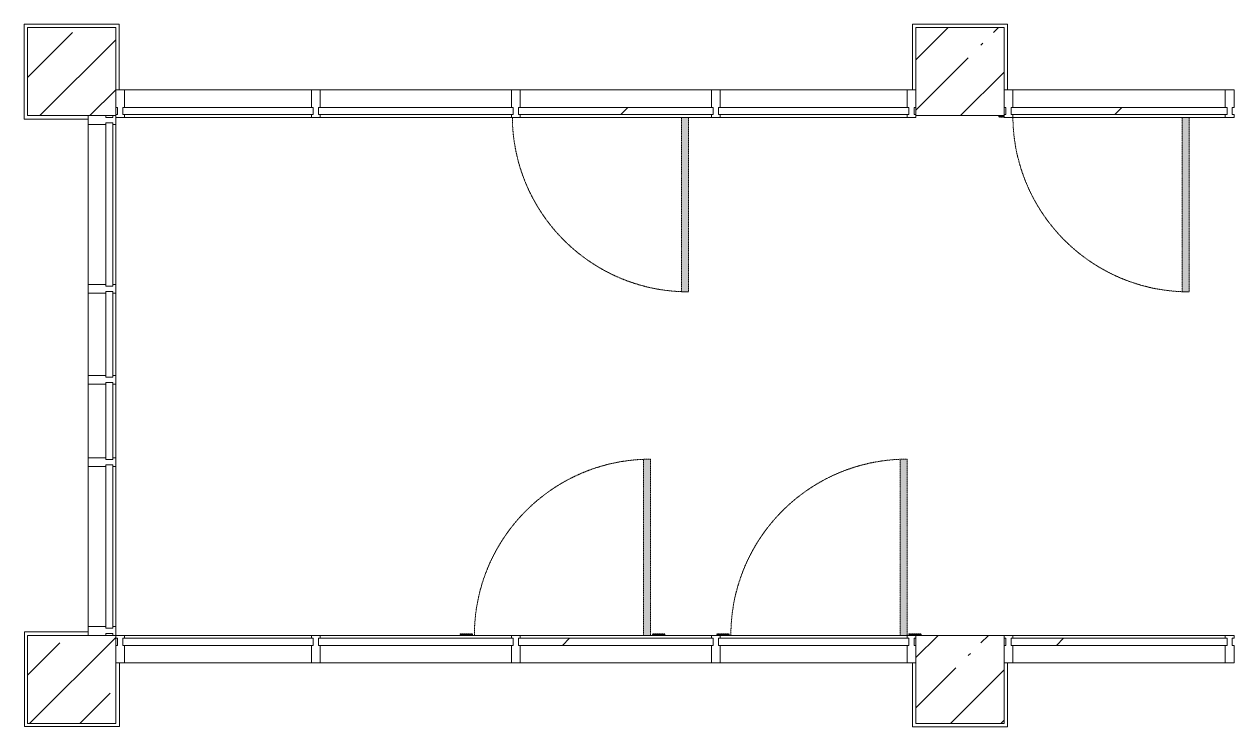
# Model space of a CAD drawing. Header units: millimetres. Extents: x 81773 to 282675, y -8553 to 29000.
# Drawn here: x 221323 to 228153, y 15130 to 19120 of the extents above; entities that cross this region are included whole.
import ezdxf

# ---------------------------------------------------------------- set-up
doc = ezdxf.new("R2010")
doc.units = ezdxf.units.MM
doc.linetypes.add('200_ШТРИХ__ш1_п0_6_', pattern=[1.6, 1, -0.6])
for name, color, linetype, lineweight in [('A-DETL-MBND-1', 7, '200_ШТРИХ__ш1_п0_6_', 9), ('A-GLAZ-CURT-2', 7, 'Continuous', 5), ('A-GLAZ-CWMG-2', 7, 'Continuous', 5), ('S-COLS-2', 7, 'Continuous', 5)]:
    doc.layers.add(name, color=color, linetype=linetype, lineweight=lineweight)
doc.layers.add('A-FLOR-3', color=7, linetype='Continuous', lineweight=5, true_color=0xaaaaaa)

# ---------------------------------------------------------------- blocks, each defined once
blk = doc.blocks.new('110_Дверь_СКБ_1Ст_Внутренняя1 - Д-4 1100x2100h_су мгн-V136-3_3_3_птичка')
at = {"layer": 'A-DETL-MBND-1'}
for points in [[(-487.5, 1100), (-487.5, 110), (-447.5, 110), (-447.5, 1100)], [(562.5, 108), (562.5, 100), (592.5, 100), (592.5, 108)]]:
    blk.add_hatch(color=256, dxfattribs=at).paths.add_polyline_path(points)
for p, q in [((-487.5, 1100), (-487.5, 110)), ((-447.5, 1100), (-487.5, 1100)), ((-447.5, 110), (-447.5, 1100)), ((592.5, 108), (562.5, 108)), ((592.5, 100), (592.5, 108))]:
    blk.add_line(p, q, dxfattribs=at)
blk.add_arc((-487.5, 100), 1000, 0.57956, 90, dxfattribs=at)
blk = doc.blocks.new('110_Дверь_СКБ_1Ст_Внутренняя1 - Д-4 1100x2100h_су мгн-V137-3_3_3_птичка')
at = {"layer": 'A-DETL-MBND-1'}
blk.add_hatch(color=256, dxfattribs=at).paths.add_polyline_path([(-487.5, 1100), (-487.5, 110), (-447.5, 110), (-447.5, 1100)])
for p, q in [((-487.5, 1100), (-487.5, 110)), ((-447.5, 1100), (-487.5, 1100)), ((-447.5, 110), (-447.5, 1100))]:
    blk.add_line(p, q, dxfattribs=at)
blk.add_arc((-487.5, 100), 1000, 0.57956, 90, dxfattribs=at)
blk = doc.blocks.new('BSC_Колонна _Прямоугольная - 500х500-V152-3_3_3_птичка')
at = {"layer": 'S-COLS-2'}
h = blk.add_hatch(dxfattribs=at)
h.set_pattern_fill('FP_112', color=256, style=0, pattern_type=2)
h.set_pattern_definition([(45, (-73790, -15400), (-285.1231, 285.1231), []), (45, (-73504.88, -15400), (-285.1231, 285.1231), [504.031, -100.806, 16.764, -84.042])])
h.paths.add_polyline_path([(-250, -250), (250, -250), (250, 250), (-250, 250)])
for p, q in [((250, 250), (-250, 250)), ((-250, 250), (-250, -250)), ((250, -250), (250, 250)), ((-250, -250), (250, -250))]:
    blk.add_line(p, q, dxfattribs=at)
blk = doc.blocks.new('BSC_Колонна _Прямоугольная - 500х500-V153-3_3_3_птичка')
at = {"layer": 'S-COLS-2'}
h = blk.add_hatch(dxfattribs=at)
h.set_pattern_fill('FP_113', color=256, style=0, pattern_type=2)
h.set_pattern_definition([(45, (-78830, -15400), (-285.1231, 285.1231), []), (45, (-78544.88, -15400), (-285.1231, 285.1231), [504.031, -100.806, 16.764, -84.042])])
h.paths.add_polyline_path([(-250, -250), (250, -250), (250, 250), (-250, 250)])
for p, q in [((250, 250), (-250, 250)), ((-250, 250), (-250, -250)), ((250, -250), (250, 250)), ((-250, -250), (250, -250))]:
    blk.add_line(p, q, dxfattribs=at)
blk = doc.blocks.new('110_Дверь_СКБ_1Ст_Внутренняя1 - Д-4 _л_ 1100x2100h_су мгн-32399984-3_3_3_птичка')
at = {"layer": 'A-DETL-MBND-1'}
for points in [[(472.5, 40), (512.5, 40), (512.5, 1040), (472.5, 1040), (472.5, 108)], [(-547.5, 40), (-497.5, 40), (-497.5, 48), (-567.5, 48), (-567.5, 40), (-557.5, 40)], [(562.5, 40), (592.5, 40), (592.5, 48), (522.5, 48), (522.5, 40), (552.5, 40)]]:
    blk.add_hatch(color=256, dxfattribs=at).paths.add_polyline_path(points)
for p, q in [((512.5, 1040), (472.5, 1040)), ((472.5, 1040), (472.5, 40)), ((512.5, 40), (512.5, 1040)), ((-497.5, 48), (-567.5, 48)), ((-567.5, 48), (-567.5, 40)), ((-497.5, 40), (-497.5, 48)), ((592.5, 48), (522.5, 48)), ((522.5, 48), (522.5, 40)), ((592.5, 40), (592.5, 48))]:
    blk.add_line(p, q, dxfattribs=at)
blk.add_arc((512.5, 40), 1000, 90, 180, dxfattribs=at)
blk = doc.blocks.new('Системная панель - Стекло - 40мм-23562586-3_3_3_птичка')
at = {"layer": 'A-GLAZ-CURT-2'}
for p, q in [((464.2, 0), (-464.2, 0)), ((-464.2, 0), (-464.2, -40)), ((-464.2, -40), (464.2, -40)), ((464.2, -40), (464.2, 0))]:
    blk.add_line(p, q, dxfattribs=at)
blk = doc.blocks.new('Системная панель - Стекло - 40мм-24234994-3_3_3_птичка')
at = {"layer": 'A-GLAZ-CURT-2'}
for p, q in [((243.3, 0), (-243.3, 0)), ((-243.3, 0), (-243.3, -40)), ((243.3, -40), (243.3, 0)), ((-243.3, -40), (243.3, -40))]:
    blk.add_line(p, q, dxfattribs=at)
blk = doc.blocks.new('Прямоугольный импост - Импост структурный с накладкой - 160мм Темный-31239176-3_3_3_птичка')
at = {"layer": 'A-GLAZ-CWMG-2'}
for p, q in [((73883, 17641.7), (73883, 18550)), ((74040, 17641.7), (74040, 18550))]:
    blk.add_line(p, q, dxfattribs=at)
blk = doc.blocks.new('Прямоугольный импост - Импост структурный с накладкой - 160мм Темный-31239177-3_3_3_птичка')
at = {"layer": 'A-GLAZ-CWMG-2'}
for p, q in [((73883, 17125), (73883, 17591.7)), ((74040, 17125), (74040, 17591.7))]:
    blk.add_line(p, q, dxfattribs=at)
blk = doc.blocks.new('Прямоугольный импост - Импост структурный с накладкой - 160мм Темный-31239202-3_3_3_птичка')
at = {"layer": 'A-GLAZ-CWMG-2'}
for p, q in [((-50, 40), (-50, 140)), ((-50, 140), (0, 140)), ((-40, 40), (-50, 40)), ((-50, -17), (-50, 0)), ((-50, 0), (-40, 0)), ((-40, 0), (-40, 40)), ((-10, 40), (-10, 0)), ((0, 40), (-10, 40)), ((-10, 0), (0, 0)), ((0, -17), (-50, -17))]:
    blk.add_line(p, q, dxfattribs=at)
blk = doc.blocks.new('Прямоугольный импост - Импост структурный с накладкой - 160мм Темный-31239205-3_3_3_птичка')
at = {"layer": 'A-GLAZ-CWMG-2'}
for p, q in [((0, 140), (-50, 140)), ((-50, 140), (-50, 40)), ((-50, 40), (-40, 40)), ((-40, 0), (-50, 0)), ((-50, 0), (-50, -17)), ((-40, 40), (-40, 0)), ((-10, 0), (-10, 40)), ((-10, 40), (0, 40)), ((0, 0), (-10, 0)), ((-50, -17), (0, -17))]:
    blk.add_line(p, q, dxfattribs=at)
blk = doc.blocks.new('Прямоугольный импост - Импост структурный с накладкой - 160мм Темный-31239180-3_3_3_птичка')
at = {"layer": 'A-GLAZ-CWMG-2'}
for p, q in [((-25, 40), (-25, 140)), ((-25, 140), (25, 140)), ((25, 140), (25, 40)), ((-15, 40), (-25, 40)), ((-25, -17), (-25, 0)), ((-25, 0), (-15, 0)), ((-15, 0), (-15, 40)), ((15, 40), (15, 0)), ((25, 40), (15, 40)), ((15, 0), (25, 0)), ((25, 0), (25, -17)), ((25, -17), (-25, -17))]:
    blk.add_line(p, q, dxfattribs=at)
blk = doc.blocks.new('110_Дверь_СКБ_1Ст_Внутренняя1 - Д-5 _л_ 1100x2100h_су мгн EIW30-32897889-3_3_3_птичка')
at = {"layer": 'A-DETL-MBND-1'}
for points in [[(472.5, 40), (512.5, 40), (512.5, 1040), (472.5, 1040), (472.5, 687.3)], [(-567.5, 40), (-497.5, 40), (-497.5, 48), (-567.5, 48)], [(522.5, 40), (592.5, 40), (592.5, 48), (522.5, 48)]]:
    blk.add_hatch(color=256, dxfattribs=at).paths.add_polyline_path(points)
for p, q in [((512.5, 1040), (472.5, 1040)), ((472.5, 1040), (472.5, 40)), ((512.5, 40), (512.5, 1040)), ((-497.5, 48), (-567.5, 48)), ((-567.5, 48), (-567.5, 40)), ((-497.5, 40), (-497.5, 48)), ((592.5, 48), (522.5, 48)), ((522.5, 48), (522.5, 40)), ((592.5, 40), (592.5, 48))]:
    blk.add_line(p, q, dxfattribs=at)
blk.add_arc((512.5, 40), 1000, 90, 180, dxfattribs=at)
blk = doc.blocks.new('BSC_Колонна _Прямоугольная - 500х500-V207-3_3_3_птичка')
at = {"layer": 'S-COLS-2'}
h = blk.add_hatch(dxfattribs=at)
h.set_pattern_fill('FP_119', color=256, style=0, pattern_type=2)
h.set_pattern_definition([(45, (-73790, -18850), (-285.1231, 285.1231), []), (45, (-73504.88, -18850), (-285.1231, 285.1231), [504.031, -100.806, 16.764, -84.042])])
h.paths.add_polyline_path([(-250, -250), (250, -250), (250, 250), (-250, 250), (-250, -185.8)])
for p, q in [((250, 250), (-250, 250)), ((-250, 250), (-250, -250)), ((250, -250), (250, 250)), ((-250, -250), (250, -250))]:
    blk.add_line(p, q, dxfattribs=at)
blk = doc.blocks.new('BSC_Колонна _Прямоугольная - 500х500-V208-3_3_3_птичка')
at = {"layer": 'S-COLS-2'}
h = blk.add_hatch(dxfattribs=at)
h.set_pattern_fill('FP_120', color=256, style=0, pattern_type=2)
h.set_pattern_definition([(45, (-78830, -18850), (-285.1231, 285.1231), []), (45, (-78544.88, -18850), (-285.1231, 285.1231), [504.031, -100.806, 16.764, -84.042])])
h.paths.add_polyline_path([(-250, -250), (250, -250), (250, 250), (-250, 250), (-250, -185.8)])
for p, q in [((250, 250), (-250, 250)), ((-250, 250), (-250, -250)), ((250, -250), (250, 250)), ((-250, -250), (250, -250))]:
    blk.add_line(p, q, dxfattribs=at)
blk = doc.blocks.new('Системная панель - Стекло - 40мм-24234969-3_3_3_птичка')
at = {"layer": 'A-GLAZ-CURT-2'}
for p, q in [((540, 40), (-540, 40)), ((-540, 40), (-540, 0)), ((-540, 0), (540, 0)), ((540, 0), (540, 40))]:
    blk.add_line(p, q, dxfattribs=at)
blk = doc.blocks.new('Прямоугольный импост - Импост структурный с накладкой - 160мм-23562401-3_3_3_птичка')
at = {"layer": 'A-GLAZ-CWMG-2'}
for p, q in [((75150, 18747), (74090, 18747)), ((75150, 18590), (74090, 18590))]:
    blk.add_line(p, q, dxfattribs=at)
blk = doc.blocks.new('Прямоугольный импост - Импост структурный с накладкой - 160мм-23618922-3_3_3_птичка')
at = {"layer": 'A-GLAZ-CWMG-2'}
for p, q in [((-50, 0), (-50, 17)), ((-50, 17), (0, 17)), ((-40, 0), (-50, 0)), ((-40, -40), (-40, 0)), ((0, 0), (-10, 0)), ((-10, 0), (-10, -40)), ((0, 17), (0, 7)), ((-50, -140), (-50, -40)), ((-50, -40), (-40, -40)), ((-10, -40), (0, -40)), ((0, -140), (-50, -140))]:
    blk.add_line(p, q, dxfattribs=at)
blk = doc.blocks.new('Прямоугольный импост - Импост структурный с накладкой - 160мм-23618923-3_3_3_птичка')
at = {"layer": 'A-GLAZ-CWMG-2'}
for p, q in [((0, 17), (-50, 17)), ((-50, 17), (-50, 0)), ((-50, 0), (-40, 0)), ((-40, 0), (-40, -40)), ((-10, -40), (-10, 0)), ((-10, 0), (0, 0)), ((0, 7), (0, 17)), ((-40, -40), (-50, -40)), ((-50, -40), (-50, -140)), ((0, -40), (-10, -40)), ((-50, -140), (0, -140))]:
    blk.add_line(p, q, dxfattribs=at)
blk = doc.blocks.new('Системная панель - Стекло - 40мм-24234970-3_3_3_птичка')
at = {"layer": 'A-GLAZ-CURT-2'}
h = blk.add_hatch(dxfattribs=at)
h.set_pattern_fill('FP_123', color=256, style=0, pattern_type=2)
h.set_pattern_definition([(45, (-77377.5, -18107), (-1414.214, 1414.214), [1000, -3000]), (45, (-78377.5, -18607), (-1414.214, 1414.214), [3000, -1000]), (45, (-76377.5, -19107), (-1414.214, 1414.214), [1000, -3000])])
h.paths.add_polyline_path([(552.5, 0), (552.5, 40), (-552.5, 40), (-552.5, 0)])
for p, q in [((552.5, 40), (-552.5, 40)), ((-552.5, 40), (-552.5, 0)), ((-552.5, 0), (552.5, 0)), ((552.5, 0), (552.5, 40))]:
    blk.add_line(p, q, dxfattribs=at)
blk = doc.blocks.new('Прямоугольный импост - Импост структурный с накладкой - 160мм-23562410-3_3_3_птичка')
at = {"layer": 'A-GLAZ-CWMG-2'}
for p, q in [((77420, 18747), (76335, 18747)), ((77420, 18590), (76335, 18590))]:
    blk.add_line(p, q, dxfattribs=at)
blk = doc.blocks.new('Прямоугольный импост - Импост структурный с накладкой - 160мм-23618920-3_3_3_птичка')
at = {"layer": 'A-GLAZ-CWMG-2'}
for p, q in [((-25, 0), (-25, 17)), ((-25, 17), (25, 17)), ((-15, 0), (-25, 0)), ((-15, -40), (-15, 0)), ((25, 0), (15, 0)), ((15, 0), (15, -40)), ((25, 17), (25, 0)), ((-25, -140), (-25, -40)), ((-25, -40), (-15, -40)), ((15, -40), (25, -40)), ((25, -40), (25, -140)), ((25, -140), (-25, -140))]:
    blk.add_line(p, q, dxfattribs=at)
blk = doc.blocks.new('Системная панель - Стекло - 40мм-30335137-3_3_3_птичка')
at = {"layer": 'A-GLAZ-CURT-2'}
for p, q in [((540, 0), (-540, 0)), ((-540, 0), (-540, -40)), ((540, -40), (540, 0)), ((-540, -40), (540, -40))]:
    blk.add_line(p, q, dxfattribs=at)
blk = doc.blocks.new('Прямоугольный импост - Импост структурный с накладкой - 160мм-23562329-3_3_3_птичка')
at = {"layer": 'A-GLAZ-CWMG-2'}
for p, q in [((75150, 15650), (74090, 15650)), ((75150, 15493), (74090, 15493))]:
    blk.add_line(p, q, dxfattribs=at)
blk = doc.blocks.new('Прямоугольный импост - Импост структурный с накладкой - 160мм-30335138-3_3_3_птичка')
at = {"layer": 'A-GLAZ-CWMG-2'}
for p, q in [((-50, 40), (-50, 140)), ((-50, 140), (0, 140)), ((-40, 40), (-50, 40)), ((-50, -17), (-50, 0)), ((-50, 0), (-40, 0)), ((-40, 0), (-40, 40)), ((-10, 40), (-10, 0)), ((0, 40), (-10, 40)), ((-10, 0), (0, 0)), ((0, -17), (-50, -17))]:
    blk.add_line(p, q, dxfattribs=at)
blk = doc.blocks.new('Прямоугольный импост - Импост структурный с накладкой - 160мм-30335139-3_3_3_птичка')
at = {"layer": 'A-GLAZ-CWMG-2'}
for p, q in [((0, 140), (-50, 140)), ((-50, 140), (-50, 40)), ((-50, 40), (-40, 40)), ((-40, 0), (-50, 0)), ((-50, 0), (-50, -17)), ((-40, 40), (-40, 0)), ((-10, 0), (-10, 40)), ((-10, 40), (0, 40)), ((0, 0), (-10, 0)), ((-50, -17), (0, -17))]:
    blk.add_line(p, q, dxfattribs=at)
blk = doc.blocks.new('Системная панель - Стекло - 40мм-30335140-3_3_3_птичка')
at = {"layer": 'A-GLAZ-CURT-2'}
h = blk.add_hatch(dxfattribs=at)
h.set_pattern_fill('FP_124', color=256, style=0, pattern_type=2)
h.set_pattern_definition([(45, (-77377.5, -15133), (-1414.214, 1414.214), [1000, -3000]), (45, (-78377.5, -15633), (-1414.214, 1414.214), [3000, -1000]), (45, (-76377.5, -16133), (-1414.214, 1414.214), [1000, -3000])])
h.paths.add_polyline_path([(552.5, -40), (552.5, 0), (-552.5, 0), (-552.5, -40), (332.2, -40)])
for p, q in [((552.5, 0), (-552.5, 0)), ((-552.5, 0), (-552.5, -40)), ((552.5, -40), (552.5, 0)), ((-552.5, -40), (552.5, -40))]:
    blk.add_line(p, q, dxfattribs=at)
blk = doc.blocks.new('Прямоугольный импост - Импост структурный с накладкой - 160мм-23562331-3_3_3_птичка')
at = {"layer": 'A-GLAZ-CWMG-2'}
for p, q in [((77420, 15650), (76335, 15650)), ((77420, 15493), (76335, 15493))]:
    blk.add_line(p, q, dxfattribs=at)
blk = doc.blocks.new('Прямоугольный импост - Импост структурный с накладкой - 160мм-30335135-3_3_3_птичка')
at = {"layer": 'A-GLAZ-CWMG-2'}
for p, q in [((-25, 40), (-25, 140)), ((-25, 140), (25, 140)), ((25, 140), (25, 40)), ((-15, 40), (-25, 40)), ((-25, -17), (-25, 0)), ((-25, 0), (-15, 0)), ((-15, 0), (-15, 40)), ((15, 40), (15, 0)), ((25, 40), (15, 40)), ((15, 0), (25, 0)), ((25, 0), (25, -17)), ((25, -17), (-25, -17))]:
    blk.add_line(p, q, dxfattribs=at)
blk = doc.blocks.new('Системная панель - Стекло - 40мм-30335156-3_3_3_птичка')
at = {"layer": 'A-GLAZ-CURT-2'}
h = blk.add_hatch(dxfattribs=at)
h.set_pattern_fill('FP_125', color=256, style=0, pattern_type=2)
h.set_pattern_definition([(45, (-80232.5, -15133), (-1414.214, 1414.214), [1000, -3000]), (45, (-81232.5, -15633), (-1414.214, 1414.214), [3000, -1000]), (45, (-79232.5, -16133), (-1414.214, 1414.214), [1000, -3000])])
h.paths.add_polyline_path([(612.5, -40), (612.5, 0), (-612.5, 0), (-612.5, -40), (-403.5, -40)])
for p, q in [((612.5, 0), (-612.5, 0)), ((-612.5, 0), (-612.5, -40)), ((-612.5, -40), (612.5, -40)), ((612.5, -40), (612.5, 0))]:
    blk.add_line(p, q, dxfattribs=at)
blk = doc.blocks.new('Прямоугольный импост - Импост структурный с накладкой - 160мм-23562106-3_3_3_птичка')
at = {"layer": 'A-GLAZ-CWMG-2'}
for p, q in [((80335, 15650), (79130, 15650)), ((80335, 15493), (79130, 15493))]:
    blk.add_line(p, q, dxfattribs=at)
blk = doc.blocks.new('Системная панель - Стекло - 40мм-23618921-3_3_3_птичка')
at = {"layer": 'A-GLAZ-CURT-2'}
h = blk.add_hatch(dxfattribs=at)
h.set_pattern_fill('FP_127', color=256, style=0, pattern_type=2)
h.set_pattern_definition([(45, (-80232.5, -18107), (-1414.214, 1414.214), [1000, -3000]), (45, (-81232.5, -18607), (-1414.214, 1414.214), [3000, -1000]), (45, (-79232.5, -19107), (-1414.214, 1414.214), [1000, -3000])])
h.paths.add_polyline_path([(612.5, 0), (612.5, 40), (-612.5, 40), (-612.5, 0), (-403.5, 0)])
for p, q in [((612.5, 40), (-612.5, 40)), ((-612.5, 40), (-612.5, 0)), ((612.5, 0), (612.5, 40)), ((-612.5, 0), (612.5, 0))]:
    blk.add_line(p, q, dxfattribs=at)
blk = doc.blocks.new('Прямоугольный импост - Импост структурный с накладкой - 160мм-23562040-3_3_3_птичка')
at = {"layer": 'A-GLAZ-CWMG-2'}
for p, q in [((80335, 18747), (79130, 18747)), ((80335, 18590), (79130, 18590))]:
    blk.add_line(p, q, dxfattribs=at)
blk = doc.blocks.new('Прямоугольный импост - Импост структурный с накладкой - 160мм-30335136-3_3_3_птичка')
at = {"layer": 'A-GLAZ-CWMG-2'}
for p, q in [((-25, 40), (-25, 140)), ((-25, 140), (25, 140)), ((25, 140), (25, 40)), ((-15, 40), (-25, 40)), ((-25, -17), (-25, 0)), ((-25, 0), (-15, 0)), ((-15, 0), (-15, 40)), ((15, 40), (15, 0)), ((25, 40), (15, 40)), ((15, 0), (25, 0)), ((25, 0), (25, -17)), ((25, -17), (-25, -17))]:
    blk.add_line(p, q, dxfattribs=at)
blk = doc.blocks.new('Системная панель - Стекло - 40мм-V235-3_3_3_птичка')
at = {"layer": 'A-GLAZ-CURT-2'}
for p, q in [((552.5, 40), (-552.5, 40)), ((-552.5, 40), (-552.5, 0)), ((-552.5, 0), (552.5, 0)), ((552.5, 0), (552.5, 40))]:
    blk.add_line(p, q, dxfattribs=at)
blk = doc.blocks.new('Системная панель - Стекло - 40мм-V236-3_3_3_птичка')
at = {"layer": 'A-GLAZ-CURT-2'}
h = blk.add_hatch(dxfattribs=at)
h.set_pattern_fill('FP_148', color=256, style=0, pattern_type=2)
h.set_pattern_definition([(45, (-76242.5, -15133), (-1414.214, 1414.214), [1000, -3000]), (45, (-77242.5, -15633), (-1414.214, 1414.214), [3000, -1000]), (45, (-75242.5, -16133), (-1414.214, 1414.214), [1000, -3000])])
h.paths.add_polyline_path([(552.5, -40), (552.5, 0), (-552.5, 0), (-552.5, -40), (407.5, -40)])
for p, q in [((552.5, 0), (-552.5, 0)), ((-552.5, 0), (-552.5, -40)), ((552.5, -40), (552.5, 0)), ((-552.5, -40), (552.5, -40))]:
    blk.add_line(p, q, dxfattribs=at)
blk = doc.blocks.new('Прямоугольный импост - Импост структурный с накладкой - 160мм-23562332-3_3_3_птичка')
at = {"layer": 'A-GLAZ-CWMG-2'}
for p, q in [((76285, 15650), (75200, 15650)), ((76285, 15493), (75200, 15493))]:
    blk.add_line(p, q, dxfattribs=at)
blk = doc.blocks.new('Системная панель - Стекло - 40мм-V237-3_3_3_птичка')
at = {"layer": 'A-GLAZ-CURT-2'}
for p, q in [((540, 0), (-540, 0)), ((-540, 0), (-540, -40)), ((540, -40), (540, 0)), ((-540, -40), (540, -40))]:
    blk.add_line(p, q, dxfattribs=at)
blk = doc.blocks.new('Прямоугольный импост - Импост структурный с накладкой - 160мм-23562335-3_3_3_птичка')
at = {"layer": 'A-GLAZ-CWMG-2'}
for p, q in [((78530, 15650), (77470, 15650)), ((78530, 15493), (77470, 15493))]:
    blk.add_line(p, q, dxfattribs=at)
blk = doc.blocks.new('Системная панель - Стекло - 40мм-V238-3_3_3_птичка')
at = {"layer": 'A-GLAZ-CURT-2'}
for p, q in [((540, 40), (-540, 40)), ((-540, 40), (-540, 0)), ((-540, 0), (540, 0)), ((540, 0), (540, 40))]:
    blk.add_line(p, q, dxfattribs=at)
blk = doc.blocks.new('Системная панель - Стекло - 40мм-23562590-3_3_3_птичка')
at = {"layer": 'A-GLAZ-CURT-2'}
h = blk.add_hatch(dxfattribs=at)
h.set_pattern_fill('FP_149', color=256, style=0, pattern_type=2)
h.set_pattern_definition([(135, (15654.2, -74523), (-1414.214, -1414.214), [1000, -3000]), (135, (16154.2, -75523), (-1414.214, -1414.214), [3000, -1000]), (135, (16654.2, -73523), (-1414.214, -1414.214), [1000, -3000])])
h.paths.add_polyline_path([(464.2, 0), (-464.2, 0), (-464.2, -40), (464.2, -40)])
for p, q in [((464.2, 0), (-464.2, 0)), ((-464.2, 0), (-464.2, -40)), ((464.2, -40), (464.2, 0)), ((-464.2, -40), (464.2, -40))]:
    blk.add_line(p, q, dxfattribs=at)
blk = doc.blocks.new('Системная панель - Стекло - 40мм-24234995-3_3_3_птичка')
at = {"layer": 'A-GLAZ-CURT-2'}
for p, q in [((218.3, 0), (-218.3, 0)), ((-218.3, 0), (-218.3, -40)), ((218.3, -40), (218.3, 0)), ((-218.3, -40), (218.3, -40))]:
    blk.add_line(p, q, dxfattribs=at)
blk = doc.blocks.new('Прямоугольный импост - Импост структурный с накладкой - 160мм Темный-31239183-3_3_3_птичка')
at = {"layer": 'A-GLAZ-CWMG-2'}
for p, q in [((73883, 16658.3), (73883, 17075)), ((74040, 16658.3), (74040, 17075))]:
    blk.add_line(p, q, dxfattribs=at)

msp = doc.modelspace()

# ---------------------------------------------------------------- linework, layer by layer
at = {"layer": 'A-FLOR-3'}
for p, q in [((221322.7, 18580), (221322.7, 19120)), ((221322.7, 19120), (221862.7, 19120)), ((221862.7, 19120), (221862.7, 18747)), ((226362.7, 18747), (226362.7, 19120)), ((226362.7, 19120), (226902.7, 19120)), ((226902.7, 19120), (226902.7, 18747)), ((221685.7, 18580), (221322.7, 18580)), ((221325.7, 15133), (221325.7, 15670)), ((221325.7, 15670), (221685.7, 15670)), ((221863.7, 15493), (221863.7, 15133)), ((226362.7, 15130), (226362.7, 15493)), ((226902.7, 15493), (226902.7, 15130)), ((221863.7, 15133), (221325.7, 15133)), ((226902.7, 15130), (226362.7, 15130))]:
    msp.add_line(p, q, dxfattribs=at)

# ---------------------------------------------------------------- block references
at = {"layer": 'A-DETL-MBND-1', "rotation": 180}
for name, p in [('110_Дверь_СКБ_1Ст_Внутренняя1 - Д-4 1100x2100h_су мгн-V137-3_3_3_птичка', (224605.2, 18700)), ('110_Дверь_СКБ_1Ст_Внутренняя1 - Д-4 1100x2100h_су мгн-V136-3_3_3_птичка', (227445.2, 18700))]:
    msp.add_blockref(name, p, dxfattribs=at)
at = {"layer": 'A-DETL-MBND-1'}
for name, p in [('110_Дверь_СКБ_1Ст_Внутренняя1 - Д-5 _л_ 1100x2100h_су мгн EIW30-32897889-3_3_3_птичка', (224365, 15610)), ('110_Дверь_СКБ_1Ст_Внутренняя1 - Д-4 _л_ 1100x2100h_су мгн-32399984-3_3_3_птичка', (225820.2, 15610))]:
    msp.add_blockref(name, p, dxfattribs=at)
at = {"layer": 'A-GLAZ-CURT-2'}
for name, p in [('Системная панель - Стекло - 40мм-24234969-3_3_3_птичка', (222422.7, 18607)), ('Системная панель - Стекло - 40мм-V235-3_3_3_птичка', (223545.2, 18607)), ('Системная панель - Стекло - 40мм-24234970-3_3_3_птичка', (224680.2, 18607)), ('Системная панель - Стекло - 40мм-V238-3_3_3_птичка', (225802.7, 18607)), ('Системная панель - Стекло - 40мм-23618921-3_3_3_птичка', (227535.2, 18607)), ('Системная панель - Стекло - 40мм-30335137-3_3_3_птичка', (222422.7, 15633)), ('Системная панель - Стекло - 40мм-V236-3_3_3_птичка', (223545.2, 15633)), ('Системная панель - Стекло - 40мм-30335140-3_3_3_птичка', (224680.2, 15633)), ('Системная панель - Стекло - 40мм-V237-3_3_3_птичка', (225802.7, 15633)), ('Системная панель - Стекло - 40мм-30335156-3_3_3_птичка', (227535.2, 15633))]:
    msp.add_blockref(name, p, dxfattribs=at)
at = {"layer": 'A-GLAZ-CURT-2', "rotation": 269.9999999999998}
for name, p in [('Системная панель - Стекло - 40мм-23562586-3_3_3_птичка', (221825.7, 18095.8)), ('Системная панель - Стекло - 40мм-24234994-3_3_3_птичка', (221825.7, 17358.3)), ('Системная панель - Стекло - 40мм-24234995-3_3_3_птичка', (221825.7, 16866.7)), ('Системная панель - Стекло - 40мм-23562590-3_3_3_птичка', (221825.7, 16154.2))]:
    msp.add_blockref(name, p, dxfattribs=at)
at = {"layer": 'A-GLAZ-CWMG-2'}
for name, p, rotation in [('Прямоугольный импост - Импост структурный с накладкой - 160мм-23618923-3_3_3_птичка', (221842.7, 18607), 180), ('Прямоугольный импост - Импост структурный с накладкой - 160мм-23618923-3_3_3_птичка', (226882.7, 18607), 180), ('Прямоугольный импост - Импост структурный с накладкой - 160мм Темный-31239205-3_3_3_птичка', (221825.7, 18600), 89.99999999999984), ('Прямоугольный импост - Импост структурный с накладкой - 160мм-30335139-3_3_3_птичка', (221842.7, 15633), 180), ('Прямоугольный импост - Импост структурный с накладкой - 160мм-30335139-3_3_3_птичка', (226882.7, 15633), 180)]:
    msp.add_blockref(name, p, dxfattribs=dict(at, rotation=rotation))
for name, p in [('Прямоугольный импост - Импост структурный с накладкой - 160мм-23562401-3_3_3_птичка', (147802.7, 0)), ('Прямоугольный импост - Импост структурный с накладкой - 160мм-23562410-3_3_3_птичка', (146667.7, 0)), ('Прямоугольный импост - Импост структурный с накладкой - 160мм-23562410-3_3_3_птичка', (147802.7, 0)), ('Прямоугольный импост - Импост структурный с накладкой - 160мм-23562401-3_3_3_птичка', (151182.7, 0)), ('Прямоугольный импост - Импост структурный с накладкой - 160мм-23562040-3_3_3_птичка', (147802.7, 0)), ('Прямоугольный импост - Импост структурный с накладкой - 160мм Темный-31239176-3_3_3_птичка', (147802.7, 0)), ('Прямоугольный импост - Импост структурный с накладкой - 160мм Темный-31239177-3_3_3_птичка', (147802.7, 0)), ('Прямоугольный импост - Импост структурный с накладкой - 160мм Темный-31239183-3_3_3_птичка', (147802.7, 0)), ('Прямоугольный импост - Импост структурный с накладкой - 160мм Темный-31239176-3_3_3_птичка', (147802.7, -1941.7)), ('Прямоугольный импост - Импост структурный с накладкой - 160мм-23562329-3_3_3_птичка', (147802.7, 0)), ('Прямоугольный импост - Импост структурный с накладкой - 160мм-23562332-3_3_3_птичка', (147802.7, 0)), ('Прямоугольный импост - Импост структурный с накладкой - 160мм-23562331-3_3_3_птичка', (147802.7, 0)), ('Прямоугольный импост - Импост структурный с накладкой - 160мм-23562335-3_3_3_птичка', (147802.7, 0)), ('Прямоугольный импост - Импост структурный с накладкой - 160мм-23562106-3_3_3_птичка', (147802.7, 0))]:
    msp.add_blockref(name, p, dxfattribs=at)
at = {"layer": 'A-GLAZ-CWMG-2', "extrusion": (0, 0, -1)}
for name, p, rotation in [('Прямоугольный импост - Импост структурный с накладкой - 160мм-23618920-3_3_3_птичка', (-222977.7, 18607), 180), ('Прямоугольный импост - Импост структурный с накладкой - 160мм-23618920-3_3_3_птичка', (-224112.7, 18607), 180), ('Прямоугольный импост - Импост структурный с накладкой - 160мм-23618920-3_3_3_птичка', (-225247.7, 18607), 180), ('Прямоугольный импост - Импост структурный с накладкой - 160мм-23618922-3_3_3_птичка', (-226382.7, 18607), 180), ('Прямоугольный импост - Импост структурный с накладкой - 160мм-23618920-3_3_3_птичка', (-228162.7, 18607), 180), ('Прямоугольный импост - Импост структурный с накладкой - 160мм Темный-31239180-3_3_3_птичка', (-221825.7, 17616.7), 270.0000000000002), ('Прямоугольный импост - Импост структурный с накладкой - 160мм Темный-31239180-3_3_3_птичка', (-221825.7, 17100), 270.0000000000002), ('Прямоугольный импост - Импост структурный с накладкой - 160мм Темный-31239180-3_3_3_птичка', (-221825.7, 16633.3), 270.0000000000002), ('Прямоугольный импост - Импост структурный с накладкой - 160мм Темный-31239202-3_3_3_птичка', (-221825.7, 15650), 270.0000000000002), ('Прямоугольный импост - Импост структурный с накладкой - 160мм-30335136-3_3_3_птичка', (-222977.7, 15633), 180), ('Прямоугольный импост - Импост структурный с накладкой - 160мм-30335135-3_3_3_птичка', (-224112.7, 15633), 180), ('Прямоугольный импост - Импост структурный с накладкой - 160мм-30335136-3_3_3_птичка', (-225247.7, 15633), 180), ('Прямоугольный импост - Импост структурный с накладкой - 160мм-30335138-3_3_3_птичка', (-226382.7, 15633), 180), ('Прямоугольный импост - Импост структурный с накладкой - 160мм-30335136-3_3_3_птичка', (-228162.7, 15633), 180)]:
    msp.add_blockref(name, p, dxfattribs=dict(at, rotation=rotation))
at = {"layer": 'S-COLS-2'}
for name, p in [('BSC_Колонна _Прямоугольная - 500х500-V207-3_3_3_птичка', (221592.7, 18850)), ('BSC_Колонна _Прямоугольная - 500х500-V208-3_3_3_птичка', (226632.7, 18850)), ('BSC_Колонна _Прямоугольная - 500х500-V152-3_3_3_птичка', (221592.7, 15400)), ('BSC_Колонна _Прямоугольная - 500х500-V153-3_3_3_птичка', (226632.7, 15400))]:
    msp.add_blockref(name, p, dxfattribs=at)

doc.saveas('drawing.dxf')
